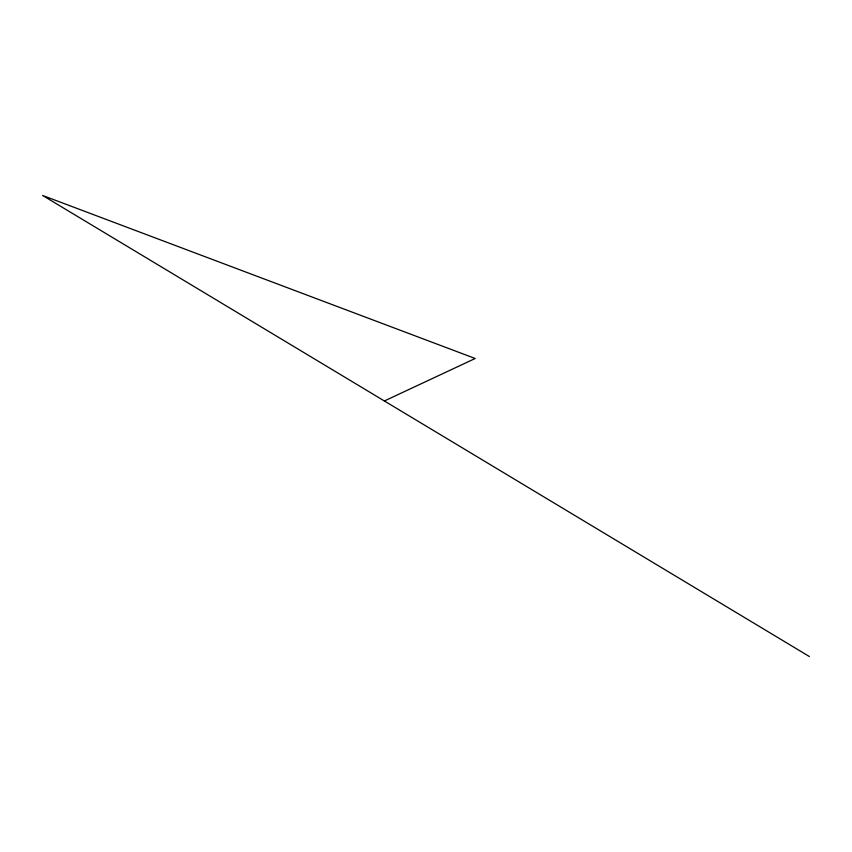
<?xml version="1.0" encoding="UTF-8"?>
<svg xmlns="http://www.w3.org/2000/svg" width="852" height="852" viewBox="0 0 852 852"><rect width="100%" height="100%" fill="white"/><g stroke="black" fill="none" stroke-linecap="round" stroke-linejoin="round"><path stroke-width="1.28" d="M384.39 400.972L475.182 358.49L42.6 195.459L809.4 656.541"/></g></svg>
